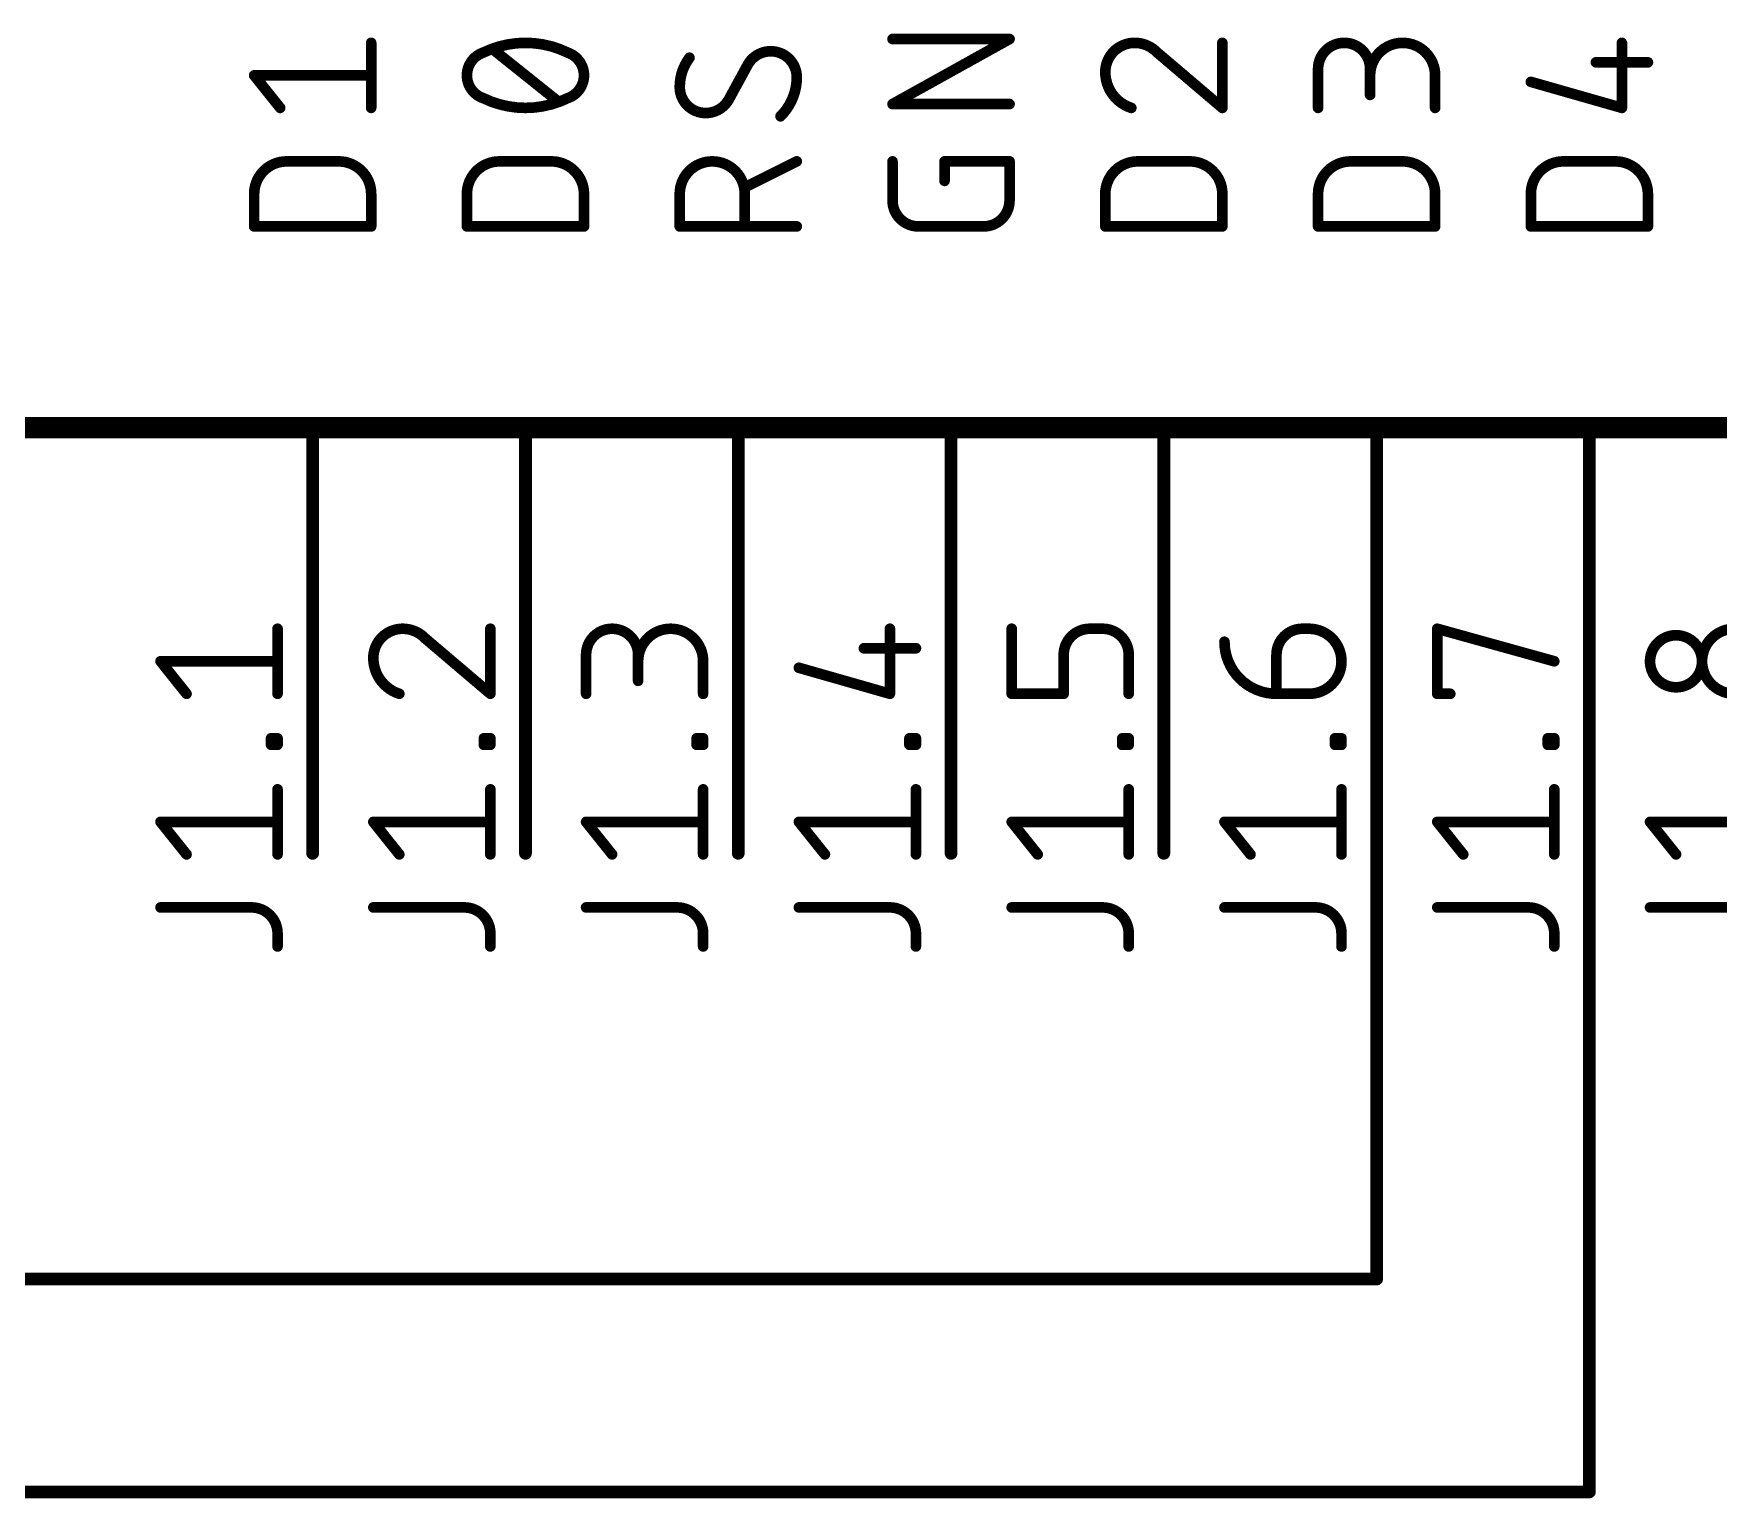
# Model space of a CAD drawing. Extents: x -165 to 95, y -26 to 154.
# Drawn here: x -137.95 to -117.84, y 35.48 to 52.96 of the extents above; entities that cross this region are included whole.
import ezdxf

# ---------------------------------------------------------------- set-up
doc = ezdxf.new("R2010")
doc.units = 0
for name, color, linetype in [('91', 94, 'CONTINUOUS'), ('94', 14, 'CONTINUOUS'), ('95', 250, 'CONTINUOUS')]:
    doc.layers.add(name, color=color, linetype=linetype)

msp = doc.modelspace()

# ---------------------------------------------------------------- linework, layer by layer
at = {"layer": '91', "const_width": 0.1524}
for points in [[(-121.92, 43.18), (-121.92, 38.1)], [(-119.38, 35.56), (-119.38, 43.18)], [(-121.92, 38.1), (-148.59, 38.1)], [(-157.48, 35.56), (-119.38, 35.56)]]:
    msp.add_lwpolyline(points, dxfattribs=at)
at = {"layer": '91', "const_width": 0.0762}
for points in [[(-121.8819, 43.18, 1), (-121.9581, 43.18)], [(-119.3419, 43.18, 1), (-119.4181, 43.18)], [(-121.9581, 38.1, 1), (-121.8819, 38.1)], [(-121.92, 38.0619, 1), (-121.92, 38.1381)], [(-119.4181, 35.56, 1), (-119.3419, 35.56)], [(-119.38, 35.5219, 1), (-119.38, 35.5981)]]:
    msp.add_lwpolyline(points, format="xyb", dxfattribs=at)
at = {"layer": '94'}
for points, const_width in [([(-86.36, 48.26), (-144.78, 48.26)], 0.254), ([(-134.62, 43.18), (-134.62, 48.26)], 0.1524), ([(-132.08, 43.18), (-132.08, 48.26)], 0.1524), ([(-129.54, 43.18), (-129.54, 48.26)], 0.1524), ([(-127, 43.18), (-127, 48.26)], 0.1524), ([(-124.46, 43.18), (-124.46, 48.26)], 0.1524), ([(-121.92, 43.18), (-121.92, 48.26)], 0.1524), ([(-119.38, 43.18), (-119.38, 48.26)], 0.1524)]:
    msp.add_lwpolyline(points, dxfattribs=dict(at, const_width=const_width))
at = {"layer": '94', "const_width": 0.0762}
for points in [[(-134.5819, 48.26, 1), (-134.6581, 48.26)], [(-132.0419, 48.26, 1), (-132.1181, 48.26)], [(-129.5019, 48.26, 1), (-129.5781, 48.26)], [(-126.9619, 48.26, 1), (-127.0381, 48.26)], [(-124.4219, 48.26, 1), (-124.4981, 48.26)], [(-121.8819, 48.26, 1), (-121.9581, 48.26)], [(-119.3419, 48.26, 1), (-119.4181, 48.26)], [(-134.6581, 43.18, 1), (-134.5819, 43.18)], [(-132.1181, 43.18, 1), (-132.0419, 43.18)], [(-129.5781, 43.18, 1), (-129.5019, 43.18)], [(-127.0381, 43.18, 1), (-126.9619, 43.18)], [(-124.4981, 43.18, 1), (-124.4219, 43.18)], [(-121.9581, 43.18, 1), (-121.8819, 43.18)], [(-119.4181, 43.18, 1), (-119.3419, 43.18)]]:
    msp.add_lwpolyline(points, format="xyb", dxfattribs=at)
at = {"layer": '95', "const_width": 0.127}
for points in [[(-133.9215, 52.0748), (-133.9215, 52.8509)], [(-127.6985, 52.1204), (-126.3015, 52.8965)], [(-126.3015, 52.8965), (-127.6985, 52.8965)], [(-123.7615, 52.0748), (-123.7615, 52.8509)], [(-118.9919, 52.0748), (-118.9919, 52.8509)], [(-131.6919, 52.1524), (-132.4681, 52.7733)], [(-124.5376, 52.7345), (-123.7615, 52.0748)], [(-135.0081, 52.0748), (-135.3185, 52.4628)], [(-135.3185, 52.4628), (-133.9215, 52.4628)], [(-129.4236, 52.5955), (-129.6564, 52.1686)], [(-122.6185, 52.0748), (-122.6185, 52.5404)], [(-121.9976, 52.5404), (-121.9976, 52.23)], [(-121.2215, 52.0748), (-121.2215, 52.4628)], [(-119.3024, 52.6181), (-118.6815, 52.6181)], [(-120.0785, 52.3852), (-118.9919, 52.0748)], [(-126.3015, 52.1204), (-127.6985, 52.1204)], [(-134.9304, 51.4364), (-134.3096, 51.4364)], [(-132.3904, 51.4364), (-131.7696, 51.4364)], [(-128.8415, 51.4364), (-129.4624, 51.126)], [(-127.6985, 50.9707), (-127.6985, 51.4364)], [(-127.0776, 51.2036), (-127.0776, 51.4364)], [(-127.0776, 51.4364), (-126.3015, 51.4364)], [(-126.3015, 51.4364), (-126.3015, 50.9707)], [(-124.7704, 51.4364), (-124.1496, 51.4364)], [(-122.2304, 51.4364), (-121.6096, 51.4364)], [(-119.6904, 51.4364), (-119.0696, 51.4364)], [(-135.3185, 50.6603), (-135.3185, 51.0484)], [(-133.9215, 51.0484), (-133.9215, 50.6603)], [(-132.7785, 50.6603), (-132.7785, 51.0484)], [(-131.3815, 51.0484), (-131.3815, 50.6603)], [(-130.2385, 50.6603), (-130.2385, 51.0484)], [(-129.4624, 51.0484), (-129.4624, 50.6603)], [(-125.1585, 50.6603), (-125.1585, 51.0484)], [(-123.7615, 51.0484), (-123.7615, 50.6603)], [(-122.6185, 50.6603), (-122.6185, 51.0484)], [(-121.2215, 51.0484), (-121.2215, 50.6603)], [(-120.0785, 50.6603), (-120.0785, 51.0484)], [(-118.6815, 51.0484), (-118.6815, 50.6603)], [(-133.9215, 50.6603), (-135.3185, 50.6603)], [(-131.3815, 50.6603), (-132.7785, 50.6603)], [(-128.8415, 50.6603), (-130.2385, 50.6603)], [(-126.6119, 50.6603), (-127.3881, 50.6603)], [(-123.7615, 50.6603), (-125.1585, 50.6603)], [(-121.2215, 50.6603), (-122.6185, 50.6603)], [(-118.6815, 50.6603), (-120.0785, 50.6603)], [(-135.0391, 45.0836), (-135.0391, 45.8597)], [(-132.4991, 45.0836), (-132.4991, 45.8597)], [(-127.7295, 45.0836), (-127.7295, 45.8597)], [(-126.2761, 45.0836), (-126.2761, 45.8597)], [(-125.1895, 45.8597), (-125.3448, 45.8597)], [(-122.8048, 45.8597), (-122.7272, 45.8597)], [(-121.1961, 45.0836), (-121.1961, 45.8597)], [(-121.1961, 45.8597), (-119.7991, 45.4716)], [(-133.2752, 45.7433), (-132.4991, 45.0836)], [(-128.04, 45.6269), (-127.4191, 45.6269)], [(-136.1257, 45.0836), (-136.4361, 45.4716)], [(-136.4361, 45.4716), (-135.0391, 45.4716)], [(-131.3561, 45.0836), (-131.3561, 45.5493)], [(-130.7352, 45.5493), (-130.7352, 45.2388)], [(-129.9591, 45.0836), (-129.9591, 45.4716)], [(-128.8161, 45.394), (-127.7295, 45.0836)], [(-125.6552, 45.5493), (-125.6552, 45.0836)], [(-124.8791, 45.0836), (-124.8791, 45.5493)], [(-123.1152, 45.0836), (-123.1152, 45.5493)], [(-125.6552, 45.0836), (-126.2761, 45.0836)], [(-122.7272, 45.0836), (-123.1152, 45.0836)], [(-121.0409, 45.0836), (-121.1961, 45.0836)], [(-135.1167, 44.4746), (-135.1167, 44.5523)], [(-135.1167, 44.5523), (-135.0391, 44.5523)], [(-135.0391, 44.4746), (-135.1167, 44.4746)], [(-135.0391, 44.5523), (-135.0391, 44.4746)], [(-132.5767, 44.4746), (-132.5767, 44.5523)], [(-132.5767, 44.5523), (-132.4991, 44.5523)], [(-132.4991, 44.4746), (-132.5767, 44.4746)], [(-132.4991, 44.5523), (-132.4991, 44.4746)], [(-130.0367, 44.4746), (-130.0367, 44.5523)], [(-130.0367, 44.5523), (-129.9591, 44.5523)], [(-129.9591, 44.4746), (-130.0367, 44.4746)], [(-129.9591, 44.5523), (-129.9591, 44.4746)], [(-127.4967, 44.4746), (-127.4967, 44.5523)], [(-127.4967, 44.5523), (-127.4191, 44.5523)], [(-127.4191, 44.4746), (-127.4967, 44.4746)], [(-127.4191, 44.5523), (-127.4191, 44.4746)], [(-124.9567, 44.4746), (-124.9567, 44.5523)], [(-124.9567, 44.5523), (-124.8791, 44.5523)], [(-124.8791, 44.4746), (-124.9567, 44.4746)], [(-124.8791, 44.5523), (-124.8791, 44.4746)], [(-122.4167, 44.4746), (-122.4167, 44.5523)], [(-122.4167, 44.5523), (-122.3391, 44.5523)], [(-122.3391, 44.4746), (-122.4167, 44.4746)], [(-122.3391, 44.5523), (-122.3391, 44.4746)], [(-119.8767, 44.4746), (-119.8767, 44.5523)], [(-119.8767, 44.5523), (-119.7991, 44.5523)], [(-119.7991, 44.4746), (-119.8767, 44.4746)], [(-119.7991, 44.5523), (-119.7991, 44.4746)], [(-135.0391, 43.1672), (-135.0391, 43.9433)], [(-132.4991, 43.1672), (-132.4991, 43.9433)], [(-129.9591, 43.1672), (-129.9591, 43.9433)], [(-127.4191, 43.1672), (-127.4191, 43.9433)], [(-124.8791, 43.1672), (-124.8791, 43.9433)], [(-122.3391, 43.1672), (-122.3391, 43.9433)], [(-119.7991, 43.1672), (-119.7991, 43.9433)], [(-136.1257, 43.1672), (-136.4361, 43.5553)], [(-136.4361, 43.5553), (-135.0391, 43.5553)], [(-133.5857, 43.1672), (-133.8961, 43.5553)], [(-133.8961, 43.5553), (-132.4991, 43.5553)], [(-131.0457, 43.1672), (-131.3561, 43.5553)], [(-131.3561, 43.5553), (-129.9591, 43.5553)], [(-128.5057, 43.1672), (-128.8161, 43.5553)], [(-128.8161, 43.5553), (-127.4191, 43.5553)], [(-125.9657, 43.1672), (-126.2761, 43.5553)], [(-126.2761, 43.5553), (-124.8791, 43.5553)], [(-123.4257, 43.1672), (-123.7361, 43.5553)], [(-123.7361, 43.5553), (-122.3391, 43.5553)], [(-120.8857, 43.1672), (-121.1961, 43.5553)], [(-121.1961, 43.5553), (-119.7991, 43.5553)], [(-118.3457, 43.1672), (-118.6561, 43.5553)], [(-118.6561, 43.5553), (-117.2591, 43.5553)], [(-136.4361, 42.5344), (-135.3495, 42.5344)], [(-133.8961, 42.5344), (-132.8095, 42.5344)], [(-131.3561, 42.5344), (-130.2695, 42.5344)], [(-128.8161, 42.5344), (-127.7295, 42.5344)], [(-126.2761, 42.5344), (-125.1895, 42.5344)], [(-123.7361, 42.5344), (-122.6495, 42.5344)], [(-121.1961, 42.5344), (-120.1095, 42.5344)], [(-118.6561, 42.5344), (-117.5695, 42.5344)], [(-135.0391, 42.224), (-135.0391, 42.0688)], [(-132.4991, 42.224), (-132.4991, 42.0688)], [(-129.9591, 42.224), (-129.9591, 42.0688)], [(-127.4191, 42.224), (-127.4191, 42.0688)], [(-124.8791, 42.224), (-124.8791, 42.0688)], [(-122.3391, 42.224), (-122.3391, 42.0688)], [(-119.7991, 42.224), (-119.7991, 42.0688)]]:
    msp.add_lwpolyline(points, dxfattribs=at)
at = {"layer": '95'}
for points, const_width in [([(-133.8898, 52.8509, 1), (-133.9532, 52.8509)], 0.0635), ([(-132.08, 52.8509, 0.1139), (-132.5845, 52.7345)], 0.127), ([(-131.5755, 52.7345, 0.1139), (-132.08, 52.8509)], 0.127), ([(-132.08, 52.8826, 1), (-132.08, 52.8191)], 0.0635), ([(-132.08, 52.8191, 1), (-132.08, 52.8826)], 0.0635), ([(-127.6985, 52.9283, 1), (-127.6985, 52.8648)], 0.0635), ([(-126.2861, 52.8688, 1), (-126.3169, 52.9243)], 0.0635), ([(-126.3015, 52.8648, 1), (-126.3015, 52.9283)], 0.0635), ([(-124.8093, 52.8509, 0.4142), (-125.1585, 52.5016)], 0.127), ([(-124.5376, 52.7345, 0.2053), (-124.8093, 52.8509)], 0.127), ([(-124.8092, 52.8826, 1), (-124.8093, 52.8191)], 0.0635), ([(-124.8093, 52.8191, 1), (-124.8093, 52.8826)], 0.0635), ([(-123.7298, 52.8509, 1), (-123.7933, 52.8509)], 0.0635), ([(-121.9976, 52.5404, 1), (-122.6185, 52.5404)], 0.127), ([(-121.2215, 52.4628, 1), (-121.9976, 52.4628)], 0.127), ([(-118.9602, 52.8509, 1), (-119.0237, 52.8509)], 0.0635), ([(-132.5845, 52.7345, 0.3205), (-132.7785, 52.4628)], 0.127), ([(-132.5984, 52.763, 1), (-132.5706, 52.7059)], 0.0635), ([(-132.5742, 52.7044, 1), (-132.5948, 52.7645)], 0.0635), ([(-132.4482, 52.7981, 1), (-132.4879, 52.7485)], 0.0635), ([(-131.3815, 52.4628, 0.3205), (-131.5755, 52.7345)], 0.127), ([(-131.5652, 52.7645, 1), (-131.5858, 52.7044)], 0.0635), ([(-131.5894, 52.7059, 1), (-131.5616, 52.763)], 0.0635), ([(-130.1221, 52.6731, 0.1623), (-130.2385, 52.3239)], 0.127), ([(-130.0967, 52.6541, 1), (-130.1475, 52.6922)], 0.0635), ([(-129.1519, 52.7507, 0.2656), (-129.4236, 52.5955)], 0.127), ([(-129.1519, 52.7825, 1), (-129.1519, 52.719)], 0.0635), ([(-128.8415, 52.4403, 0.4142), (-129.1519, 52.7507)], 0.127), ([(-129.1519, 52.719, 1), (-129.1519, 52.7825)], 0.0635), ([(-124.517, 52.7587, 1), (-124.5582, 52.7103)], 0.0635), ([(-124.5606, 52.7126, 1), (-124.5146, 52.7564)], 0.0635), ([(-135.2937, 52.4827, 1), (-135.3433, 52.443)], 0.0635), ([(-135.3185, 52.4946, 1), (-135.3185, 52.4311)], 0.0635), ([(-133.9215, 52.4311, 1), (-133.9215, 52.4946)], 0.0635), ([(-132.7785, 52.4628, 0.3205), (-132.5845, 52.1912)], 0.127), ([(-132.7468, 52.4628, 1), (-132.8102, 52.4628)], 0.0635), ([(-132.8102, 52.4628, 1), (-132.7468, 52.4628)], 0.0635), ([(-131.5755, 52.1912, 0.3205), (-131.3815, 52.4628)], 0.127), ([(-131.3498, 52.4628, 1), (-131.4132, 52.4628)], 0.0635), ([(-131.4132, 52.4628, 1), (-131.3498, 52.4628)], 0.0635), ([(-129.4509, 52.6116, 1), (-129.3962, 52.5794)], 0.0635), ([(-129.3957, 52.5803, 1), (-129.4515, 52.6107)], 0.0635), ([(-129.0355, 51.9746, 0.2), (-128.8415, 52.4403)], 0.127), ([(-128.8098, 52.4403, 1), (-128.8732, 52.4403)], 0.0635), ([(-125.1585, 52.5016, 0.3252), (-124.8481, 52.0748)], 0.127), ([(-125.1268, 52.5016, 1), (-125.1902, 52.5016)], 0.0635), ([(-125.1903, 52.5016, 1), (-125.1268, 52.5016)], 0.0635), ([(-122.5868, 52.5404, 1), (-122.6503, 52.5404)], 0.0635), ([(-122.6503, 52.5404, 1), (-122.5868, 52.5404)], 0.0635), ([(-121.9659, 52.5404, 1), (-122.0294, 52.5404)], 0.0635), ([(-122.0294, 52.5404, 1), (-121.9659, 52.5404)], 0.0635), ([(-122.0294, 52.4628, 1), (-121.9659, 52.4628)], 0.0635), ([(-121.1898, 52.4628, 1), (-121.2533, 52.4628)], 0.0635), ([(-121.2533, 52.4628, 1), (-121.1898, 52.4628)], 0.0635), ([(-119.3024, 52.6498, 1), (-119.3024, 52.5863)], 0.0635), ([(-118.6815, 52.5863, 1), (-118.6815, 52.6498)], 0.0635), ([(-130.2385, 52.3239, 0.4142), (-129.9281, 52.0134)], 0.127), ([(-130.2067, 52.3239, 1), (-130.2702, 52.3239)], 0.0635), ([(-130.2702, 52.3239, 1), (-130.2068, 52.3239)], 0.0635), ([(-128.8732, 52.4403, 1), (-128.8098, 52.4403)], 0.0635), ([(-120.0698, 52.4158, 1), (-120.0872, 52.3547)], 0.0635), ([(-135.0328, 52.0549, 1), (-134.9833, 52.0946)], 0.0635), ([(-133.9532, 52.0748, 1), (-133.8898, 52.0748)], 0.0635), ([(-132.5845, 52.1912, 0.1139), (-132.08, 52.0748)], 0.127), ([(-132.5706, 52.2197, 1), (-132.5984, 52.1627)], 0.0635), ([(-132.5948, 52.1612, 1), (-132.5742, 52.2212)], 0.0635), ([(-132.08, 52.0748, 0.1139), (-131.5755, 52.1912)], 0.127), ([(-132.08, 52.1065, 1), (-132.08, 52.043)], 0.0635), ([(-132.08, 52.043, 1), (-132.08, 52.1065)], 0.0635), ([(-131.7118, 52.1276, 1), (-131.6721, 52.1772)], 0.0635), ([(-131.5858, 52.2212, 1), (-131.5652, 52.1612)], 0.0635), ([(-131.5616, 52.1627, 1), (-131.5894, 52.2197)], 0.0635), ([(-129.9281, 52.0134, 0.2656), (-129.6564, 52.1686)], 0.127), ([(-129.6843, 52.1838, 1), (-129.6285, 52.1534)], 0.0635), ([(-129.6291, 52.1525, 1), (-129.6838, 52.1848)], 0.0635), ([(-127.6985, 52.1522, 1), (-127.6985, 52.0887)], 0.0635), ([(-127.7139, 52.1482, 1), (-127.6831, 52.0927)], 0.0635), ([(-126.3015, 52.0887, 1), (-126.3015, 52.1522)], 0.0635), ([(-124.8578, 52.0446, 1), (-124.8383, 52.105)], 0.0635), ([(-123.7933, 52.0748, 1), (-123.7298, 52.0748)], 0.0635), ([(-123.7821, 52.0506, 1), (-123.7409, 52.099)], 0.0635), ([(-122.6503, 52.0748, 1), (-122.5868, 52.0748)], 0.0635), ([(-122.0294, 52.23, 1), (-121.9659, 52.23)], 0.0635), ([(-121.2533, 52.0748, 1), (-121.1898, 52.0748)], 0.0635), ([(-119.0237, 52.0748, 1), (-118.9602, 52.0748)], 0.0635), ([(-119.0007, 52.0443, 1), (-118.9832, 52.1053)], 0.0635), ([(-129.9281, 52.0452, 1), (-129.9281, 51.9817)], 0.0635), ([(-129.9281, 51.9817, 1), (-129.9281, 52.0452)], 0.0635), ([(-129.0579, 51.9972, 1), (-129.0132, 51.9521)], 0.0635), ([(-134.9304, 51.4364, 0.4142), (-135.3185, 51.0484)], 0.127), ([(-134.9304, 51.4682, 1), (-134.9304, 51.4047)], 0.0635), ([(-134.9304, 51.4047, 1), (-134.9304, 51.4682)], 0.0635), ([(-134.3096, 51.4682, 1), (-134.3096, 51.4047)], 0.0635), ([(-133.9215, 51.0484, 0.4142), (-134.3096, 51.4364)], 0.127), ([(-134.3096, 51.4047, 1), (-134.3096, 51.4682)], 0.0635), ([(-132.3904, 51.4364, 0.4142), (-132.7785, 51.0484)], 0.127), ([(-132.3904, 51.4682, 1), (-132.3904, 51.4047)], 0.0635), ([(-132.3904, 51.4047, 1), (-132.3904, 51.4682)], 0.0635), ([(-131.7696, 51.4682, 1), (-131.7696, 51.4047)], 0.0635), ([(-131.3815, 51.0484, 0.4142), (-131.7696, 51.4364)], 0.127), ([(-131.7696, 51.4047, 1), (-131.7696, 51.4682)], 0.0635), ([(-129.4624, 51.0484, 1), (-130.2385, 51.0484)], 0.127), ([(-128.8273, 51.408, 1), (-128.8557, 51.4648)], 0.0635), ([(-127.6668, 51.4364, 1), (-127.7303, 51.4364)], 0.0635), ([(-127.0776, 51.4682, 1), (-127.0776, 51.4047)], 0.0635), ([(-127.0459, 51.4364, 1), (-127.1094, 51.4364)], 0.0635), ([(-126.2698, 51.4364, 1), (-126.3333, 51.4364)], 0.0635), ([(-126.3015, 51.4047, 1), (-126.3015, 51.4682)], 0.0635), ([(-124.7704, 51.4364, 0.4142), (-125.1585, 51.0484)], 0.127), ([(-124.7704, 51.4682, 1), (-124.7704, 51.4047)], 0.0635), ([(-124.7704, 51.4047, 1), (-124.7704, 51.4682)], 0.0635), ([(-124.1496, 51.4682, 1), (-124.1496, 51.4047)], 0.0635), ([(-123.7615, 51.0484, 0.4142), (-124.1496, 51.4364)], 0.127), ([(-124.1496, 51.4047, 1), (-124.1496, 51.4682)], 0.0635), ([(-122.2304, 51.4364, 0.4142), (-122.6185, 51.0484)], 0.127), ([(-122.2304, 51.4682, 1), (-122.2304, 51.4047)], 0.0635), ([(-122.2304, 51.4047, 1), (-122.2304, 51.4682)], 0.0635), ([(-121.6096, 51.4682, 1), (-121.6096, 51.4047)], 0.0635), ([(-121.2215, 51.0484, 0.4142), (-121.6096, 51.4364)], 0.127), ([(-121.6096, 51.4047, 1), (-121.6096, 51.4682)], 0.0635), ([(-119.6904, 51.4364, 0.4142), (-120.0785, 51.0484)], 0.127), ([(-119.6904, 51.4682, 1), (-119.6904, 51.4047)], 0.0635), ([(-119.6904, 51.4047, 1), (-119.6904, 51.4682)], 0.0635), ([(-119.0696, 51.4682, 1), (-119.0696, 51.4047)], 0.0635), ([(-118.6815, 51.0484, 0.4142), (-119.0696, 51.4364)], 0.127), ([(-119.0696, 51.4047, 1), (-119.0696, 51.4682)], 0.0635), ([(-135.2868, 51.0484, 1), (-135.3502, 51.0484)], 0.0635), ([(-135.3502, 51.0484, 1), (-135.2868, 51.0484)], 0.0635), ([(-133.8898, 51.0484, 1), (-133.9532, 51.0484)], 0.0635), ([(-133.9532, 51.0484, 1), (-133.8897, 51.0484)], 0.0635), ([(-132.7468, 51.0484, 1), (-132.8102, 51.0484)], 0.0635), ([(-132.8102, 51.0484, 1), (-132.7468, 51.0484)], 0.0635), ([(-131.3498, 51.0484, 1), (-131.4133, 51.0484)], 0.0635), ([(-131.4132, 51.0484, 1), (-131.3497, 51.0484)], 0.0635), ([(-130.2068, 51.0484, 1), (-130.2703, 51.0484)], 0.0635), ([(-130.2703, 51.0484, 1), (-130.2068, 51.0484)], 0.0635), ([(-129.4766, 51.1544, 1), (-129.4482, 51.0976)], 0.0635), ([(-129.4306, 51.0484, 1), (-129.4941, 51.0484)], 0.0635), ([(-129.4941, 51.0484, 1), (-129.4306, 51.0484)], 0.0635), ([(-127.1094, 51.2036, 1), (-127.0459, 51.2036)], 0.0635), ([(-125.1268, 51.0484, 1), (-125.1903, 51.0484)], 0.0635), ([(-125.1903, 51.0484, 1), (-125.1268, 51.0484)], 0.0635), ([(-123.7298, 51.0484, 1), (-123.7933, 51.0484)], 0.0635), ([(-123.7932, 51.0484, 1), (-123.7297, 51.0484)], 0.0635), ([(-122.5868, 51.0484, 1), (-122.6503, 51.0484)], 0.0635), ([(-122.6503, 51.0484, 1), (-122.5868, 51.0484)], 0.0635), ([(-121.1898, 51.0484, 1), (-121.2533, 51.0484)], 0.0635), ([(-121.2532, 51.0484, 1), (-121.1897, 51.0484)], 0.0635), ([(-120.0468, 51.0484, 1), (-120.1103, 51.0484)], 0.0635), ([(-120.1103, 51.0484, 1), (-120.0468, 51.0484)], 0.0635), ([(-118.6497, 51.0484, 1), (-118.7133, 51.0484)], 0.0635), ([(-118.7132, 51.0484, 1), (-118.6497, 51.0484)], 0.0635), ([(-127.7303, 50.9707, 1), (-127.6668, 50.9707)], 0.0635), ([(-127.6985, 50.9707, 0.4142), (-127.3881, 50.6603)], 0.127), ([(-127.6668, 50.9707, 1), (-127.7302, 50.9707)], 0.0635), ([(-126.6119, 50.6603, 0.4142), (-126.3015, 50.9707)], 0.127), ([(-126.2698, 50.9707, 1), (-126.3333, 50.9707)], 0.0635), ([(-126.3333, 50.9707, 1), (-126.2698, 50.9707)], 0.0635), ([(-135.3185, 50.6921, 1), (-135.3185, 50.6285)], 0.0635), ([(-135.3502, 50.6603, 1), (-135.2868, 50.6603)], 0.0635), ([(-133.9532, 50.6603, 1), (-133.8898, 50.6603)], 0.0635), ([(-133.9215, 50.6285, 1), (-133.9215, 50.6921)], 0.0635), ([(-132.7785, 50.6921, 1), (-132.7785, 50.6285)], 0.0635), ([(-132.8102, 50.6603, 1), (-132.7468, 50.6603)], 0.0635), ([(-131.4133, 50.6603, 1), (-131.3498, 50.6603)], 0.0635), ([(-131.3815, 50.6285, 1), (-131.3815, 50.6921)], 0.0635), ([(-130.2385, 50.6921, 1), (-130.2385, 50.6285)], 0.0635), ([(-130.2703, 50.6603, 1), (-130.2068, 50.6603)], 0.0635), ([(-129.4941, 50.6603, 1), (-129.4306, 50.6603)], 0.0635), ([(-128.8415, 50.6285, 1), (-128.8415, 50.6921)], 0.0635), ([(-127.3881, 50.6921, 1), (-127.3881, 50.6285)], 0.0635), ([(-127.3881, 50.6285, 1), (-127.3881, 50.6921)], 0.0635), ([(-126.6119, 50.6921, 1), (-126.6119, 50.6285)], 0.0635), ([(-126.6119, 50.6285, 1), (-126.6119, 50.6921)], 0.0635), ([(-125.1585, 50.6921, 1), (-125.1585, 50.6285)], 0.0635), ([(-125.1903, 50.6603, 1), (-125.1268, 50.6603)], 0.0635), ([(-123.7933, 50.6603, 1), (-123.7298, 50.6603)], 0.0635), ([(-123.7615, 50.6285, 1), (-123.7615, 50.6921)], 0.0635), ([(-122.6185, 50.6921, 1), (-122.6185, 50.6285)], 0.0635), ([(-122.6503, 50.6603, 1), (-122.5868, 50.6603)], 0.0635), ([(-121.2533, 50.6603, 1), (-121.1898, 50.6603)], 0.0635), ([(-121.2215, 50.6285, 1), (-121.2215, 50.6921)], 0.0635), ([(-120.0785, 50.6921, 1), (-120.0785, 50.6285)], 0.0635), ([(-120.1103, 50.6603, 1), (-120.0468, 50.6603)], 0.0635), ([(-118.7133, 50.6603, 1), (-118.6497, 50.6603)], 0.0635), ([(-118.6815, 50.6285, 1), (-118.6815, 50.6921)], 0.0635), ([(-135.0074, 45.8597, 1), (-135.0709, 45.8597)], 0.0635), ([(-133.5469, 45.8597, 0.4142), (-133.8961, 45.5104)], 0.127), ([(-133.2752, 45.7433, 0.2053), (-133.5469, 45.8597)], 0.127), ([(-133.5468, 45.8914, 1), (-133.5469, 45.828)], 0.0635), ([(-133.5469, 45.828, 1), (-133.5469, 45.8915)], 0.0635), ([(-132.4674, 45.8597, 1), (-132.5308, 45.8597)], 0.0635), ([(-130.7352, 45.5493, 1), (-131.3561, 45.5493)], 0.127), ([(-129.9591, 45.4716, 1), (-130.7352, 45.4716)], 0.127), ([(-127.6978, 45.8597, 1), (-127.7613, 45.8597)], 0.0635), ([(-126.2443, 45.8597, 1), (-126.3079, 45.8597)], 0.0635), ([(-125.3448, 45.8597, 0.4142), (-125.6552, 45.5493)], 0.127), ([(-125.3448, 45.8915, 1), (-125.3448, 45.828)], 0.0635), ([(-125.3448, 45.828, 1), (-125.3448, 45.8915)], 0.0635), ([(-125.1895, 45.8915, 1), (-125.1895, 45.828)], 0.0635), ([(-124.8791, 45.5493, 0.4142), (-125.1895, 45.8597)], 0.127), ([(-125.1895, 45.828, 1), (-125.1895, 45.8915)], 0.0635), ([(-122.8048, 45.8597, 0.4142), (-123.1152, 45.5493)], 0.127), ([(-122.8048, 45.8915, 1), (-122.8048, 45.828)], 0.0635), ([(-122.8048, 45.828, 1), (-122.8048, 45.8915)], 0.0635), ([(-122.7272, 45.8915, 1), (-122.7272, 45.828)], 0.0635), ([(-122.7272, 45.0836, 1), (-122.7272, 45.8597)], 0.127), ([(-122.7272, 45.828, 1), (-122.7272, 45.8915)], 0.0635), ([(-121.1643, 45.8597, 1), (-121.2279, 45.8597)], 0.0635), ([(-121.1876, 45.8903, 1), (-121.2046, 45.8291)], 0.0635), ([(-117.6472, 45.8597, 1), (-117.6472, 45.0836)], 0.127), ([(-133.2546, 45.7675, 1), (-133.2958, 45.7191)], 0.0635), ([(-133.2982, 45.7214, 1), (-133.2522, 45.7652)], 0.0635), ([(-128.04, 45.6586, 1), (-128.04, 45.5951)], 0.0635), ([(-127.4191, 45.5951, 1), (-127.4191, 45.6586)], 0.0635), ([(-123.7361, 45.7045, 0.4142), (-123.1152, 45.0836)], 0.127), ([(-123.7043, 45.7045, 1), (-123.7678, 45.7045)], 0.0635), ([(-118.3457, 45.7821, 1), (-118.3457, 45.1612)], 0.127), ([(-118.3457, 45.1612, 1), (-118.3457, 45.7821)], 0.127), ([(-118.3457, 45.8138, 1), (-118.3457, 45.7503)], 0.0635), ([(-118.3457, 45.7503, 1), (-118.3457, 45.8138)], 0.0635), ([(-136.4113, 45.4915, 1), (-136.4609, 45.4518)], 0.0635), ([(-136.4361, 45.5034, 1), (-136.4361, 45.4399)], 0.0635), ([(-135.0391, 45.4399, 1), (-135.0391, 45.5034)], 0.0635), ([(-133.8961, 45.5104, 0.3252), (-133.5857, 45.0836)], 0.127), ([(-133.8644, 45.5105, 1), (-133.9278, 45.5104)], 0.0635), ([(-133.9279, 45.5104, 1), (-133.8644, 45.5104)], 0.0635), ([(-131.3244, 45.5493, 1), (-131.3878, 45.5493)], 0.0635), ([(-131.3878, 45.5493, 1), (-131.3244, 45.5493)], 0.0635), ([(-130.7035, 45.5493, 1), (-130.767, 45.5493)], 0.0635), ([(-130.767, 45.5493, 1), (-130.7035, 45.5493)], 0.0635), ([(-130.767, 45.4716, 1), (-130.7035, 45.4716)], 0.0635), ([(-129.9274, 45.4716, 1), (-129.9908, 45.4716)], 0.0635), ([(-129.9908, 45.4716, 1), (-129.9274, 45.4716)], 0.0635), ([(-128.8074, 45.4246, 1), (-128.8248, 45.3635)], 0.0635), ([(-125.6235, 45.5493, 1), (-125.687, 45.5493)], 0.0635), ([(-125.687, 45.5493, 1), (-125.6235, 45.5493)], 0.0635), ([(-124.8474, 45.5493, 1), (-124.9109, 45.5493)], 0.0635), ([(-124.9109, 45.5493, 1), (-124.8474, 45.5493)], 0.0635), ([(-123.0835, 45.5493, 1), (-123.147, 45.5493)], 0.0635), ([(-123.147, 45.5493, 1), (-123.0835, 45.5493)], 0.0635), ([(-119.8076, 45.4411, 1), (-119.7906, 45.5022)], 0.0635), ([(-130.767, 45.2388, 1), (-130.7035, 45.2388)], 0.0635), ([(-136.1504, 45.0638, 1), (-136.1009, 45.1034)], 0.0635), ([(-135.0709, 45.0836, 1), (-135.0074, 45.0836)], 0.0635), ([(-133.5954, 45.0534, 1), (-133.5759, 45.1138)], 0.0635), ([(-132.5308, 45.0836, 1), (-132.4674, 45.0836)], 0.0635), ([(-132.5197, 45.0594, 1), (-132.4785, 45.1078)], 0.0635), ([(-131.3878, 45.0836, 1), (-131.3244, 45.0836)], 0.0635), ([(-129.9908, 45.0836, 1), (-129.9274, 45.0836)], 0.0635), ([(-127.7613, 45.0836, 1), (-127.6978, 45.0836)], 0.0635), ([(-127.7383, 45.0531, 1), (-127.7208, 45.1141)], 0.0635), ([(-126.3079, 45.0836, 1), (-126.2443, 45.0836)], 0.0635), ([(-126.2761, 45.1153, 1), (-126.2761, 45.0518)], 0.0635), ([(-125.687, 45.0836, 1), (-125.6235, 45.0836)], 0.0635), ([(-125.6552, 45.0518, 1), (-125.6552, 45.1153)], 0.0635), ([(-124.9109, 45.0836, 1), (-124.8474, 45.0836)], 0.0635), ([(-123.147, 45.0836, 1), (-123.0835, 45.0836)], 0.0635), ([(-123.1152, 45.1153, 1), (-123.1152, 45.0518)], 0.0635), ([(-123.1152, 45.0518, 1), (-123.1152, 45.1153)], 0.0635), ([(-122.7272, 45.1153, 1), (-122.7272, 45.0518)], 0.0635), ([(-122.7272, 45.0518, 1), (-122.7272, 45.1153)], 0.0635), ([(-121.2279, 45.0836, 1), (-121.1643, 45.0836)], 0.0635), ([(-121.1961, 45.1153, 1), (-121.1961, 45.0518)], 0.0635), ([(-121.0409, 45.0518, 1), (-121.0409, 45.1153)], 0.0635), ([(-118.3457, 45.1929, 1), (-118.3457, 45.1294)], 0.0635), ([(-118.3457, 45.1294, 1), (-118.3457, 45.193)], 0.0635), ([(-135.085, 44.5523, 1), (-135.1485, 44.5523)], 0.0635), ([(-135.1485, 44.4746, 1), (-135.085, 44.4746)], 0.0635), ([(-135.1167, 44.584, 1), (-135.1167, 44.5205)], 0.0635), ([(-135.1167, 44.5064, 1), (-135.1167, 44.4429)], 0.0635), ([(-135.0074, 44.5523, 1), (-135.0709, 44.5523)], 0.0635), ([(-135.0709, 44.4746, 1), (-135.0074, 44.4746)], 0.0635), ([(-135.0391, 44.5205, 1), (-135.0391, 44.584)], 0.0635), ([(-135.0391, 44.4429, 1), (-135.0391, 44.5064)], 0.0635), ([(-132.545, 44.5523, 1), (-132.6085, 44.5523)], 0.0635), ([(-132.5767, 44.584, 1), (-132.5767, 44.5205)], 0.0635), ([(-132.5767, 44.5064, 1), (-132.5767, 44.4429)], 0.0635), ([(-132.6085, 44.4746, 1), (-132.545, 44.4746)], 0.0635), ([(-132.4674, 44.5523, 1), (-132.5308, 44.5523)], 0.0635), ([(-132.5308, 44.4746, 1), (-132.4674, 44.4746)], 0.0635), ([(-132.4991, 44.5205, 1), (-132.4991, 44.584)], 0.0635), ([(-132.4991, 44.4429, 1), (-132.4991, 44.5064)], 0.0635), ([(-130.005, 44.5523, 1), (-130.0685, 44.5523)], 0.0635), ([(-130.0367, 44.584, 1), (-130.0367, 44.5205)], 0.0635), ([(-130.0367, 44.5064, 1), (-130.0367, 44.4429)], 0.0635), ([(-130.0685, 44.4746, 1), (-130.005, 44.4746)], 0.0635), ([(-129.9274, 44.5523, 1), (-129.9908, 44.5523)], 0.0635), ([(-129.9908, 44.4746, 1), (-129.9274, 44.4746)], 0.0635), ([(-129.9591, 44.5205, 1), (-129.9591, 44.584)], 0.0635), ([(-129.9591, 44.4429, 1), (-129.9591, 44.5064)], 0.0635), ([(-127.465, 44.5523, 1), (-127.5285, 44.5523)], 0.0635), ([(-127.4967, 44.584, 1), (-127.4967, 44.5205)], 0.0635), ([(-127.4967, 44.5064, 1), (-127.4967, 44.4429)], 0.0635), ([(-127.5285, 44.4746, 1), (-127.465, 44.4746)], 0.0635), ([(-127.3873, 44.5523, 1), (-127.4509, 44.5523)], 0.0635), ([(-127.4509, 44.4746, 1), (-127.3873, 44.4746)], 0.0635), ([(-127.4191, 44.5205, 1), (-127.4191, 44.584)], 0.0635), ([(-127.4191, 44.4429, 1), (-127.4191, 44.5064)], 0.0635), ([(-124.925, 44.5523, 1), (-124.9885, 44.5523)], 0.0635), ([(-124.9885, 44.4746, 1), (-124.925, 44.4746)], 0.0635), ([(-124.9567, 44.584, 1), (-124.9567, 44.5205)], 0.0635), ([(-124.9567, 44.5064, 1), (-124.9567, 44.4429)], 0.0635), ([(-124.8474, 44.5523, 1), (-124.9109, 44.5523)], 0.0635), ([(-124.9109, 44.4746, 1), (-124.8474, 44.4746)], 0.0635), ([(-124.8791, 44.5205, 1), (-124.8791, 44.584)], 0.0635), ([(-124.8791, 44.4429, 1), (-124.8791, 44.5064)], 0.0635), ([(-122.385, 44.5523, 1), (-122.4485, 44.5523)], 0.0635), ([(-122.4167, 44.584, 1), (-122.4167, 44.5205)], 0.0635), ([(-122.4167, 44.5064, 1), (-122.4167, 44.4429)], 0.0635), ([(-122.4485, 44.4746, 1), (-122.385, 44.4746)], 0.0635), ([(-122.3073, 44.5523, 1), (-122.3709, 44.5523)], 0.0635), ([(-122.3709, 44.4746, 1), (-122.3073, 44.4746)], 0.0635), ([(-122.3391, 44.5205, 1), (-122.3391, 44.584)], 0.0635), ([(-122.3391, 44.4429, 1), (-122.3391, 44.5064)], 0.0635), ([(-119.845, 44.5523, 1), (-119.9085, 44.5523)], 0.0635), ([(-119.9085, 44.4746, 1), (-119.845, 44.4746)], 0.0635), ([(-119.8767, 44.584, 1), (-119.8767, 44.5205)], 0.0635), ([(-119.8767, 44.5064, 1), (-119.8767, 44.4429)], 0.0635), ([(-119.7674, 44.5523, 1), (-119.8309, 44.5523)], 0.0635), ([(-119.8309, 44.4746, 1), (-119.7674, 44.4746)], 0.0635), ([(-119.7991, 44.5205, 1), (-119.7991, 44.584)], 0.0635), ([(-119.7991, 44.4429, 1), (-119.7991, 44.5064)], 0.0635), ([(-135.0074, 43.9433, 1), (-135.0709, 43.9433)], 0.0635), ([(-132.4674, 43.9433, 1), (-132.5308, 43.9433)], 0.0635), ([(-129.9274, 43.9433, 1), (-129.9908, 43.9433)], 0.0635), ([(-127.3873, 43.9433, 1), (-127.4509, 43.9433)], 0.0635), ([(-124.8474, 43.9433, 1), (-124.9109, 43.9433)], 0.0635), ([(-122.3073, 43.9433, 1), (-122.3709, 43.9433)], 0.0635), ([(-119.7674, 43.9433, 1), (-119.8309, 43.9433)], 0.0635), ([(-136.4113, 43.5751, 1), (-136.4609, 43.5354)], 0.0635), ([(-136.4361, 43.587, 1), (-136.4361, 43.5235)], 0.0635), ([(-135.0391, 43.5235, 1), (-135.0391, 43.587)], 0.0635), ([(-133.8713, 43.5751, 1), (-133.9209, 43.5354)], 0.0635), ([(-133.8961, 43.587, 1), (-133.8961, 43.5235)], 0.0635), ([(-132.4991, 43.5235, 1), (-132.4991, 43.587)], 0.0635), ([(-131.3313, 43.5751, 1), (-131.3809, 43.5354)], 0.0635), ([(-131.3561, 43.587, 1), (-131.3561, 43.5235)], 0.0635), ([(-129.9591, 43.5235, 1), (-129.9591, 43.587)], 0.0635), ([(-128.7913, 43.5751, 1), (-128.8409, 43.5354)], 0.0635), ([(-128.8161, 43.587, 1), (-128.8161, 43.5235)], 0.0635), ([(-127.4191, 43.5235, 1), (-127.4191, 43.587)], 0.0635), ([(-126.2513, 43.5751, 1), (-126.3009, 43.5354)], 0.0635), ([(-126.2761, 43.587, 1), (-126.2761, 43.5235)], 0.0635), ([(-124.8791, 43.5235, 1), (-124.8791, 43.587)], 0.0635), ([(-123.7113, 43.5751, 1), (-123.7609, 43.5354)], 0.0635), ([(-123.7361, 43.587, 1), (-123.7361, 43.5235)], 0.0635), ([(-122.3391, 43.5235, 1), (-122.3391, 43.587)], 0.0635), ([(-121.1713, 43.5751, 1), (-121.2209, 43.5354)], 0.0635), ([(-121.1961, 43.587, 1), (-121.1961, 43.5235)], 0.0635), ([(-119.7991, 43.5235, 1), (-119.7991, 43.587)], 0.0635), ([(-118.6313, 43.5751, 1), (-118.6809, 43.5354)], 0.0635), ([(-118.6561, 43.587, 1), (-118.6561, 43.5235)], 0.0635), ([(-136.1504, 43.1474, 1), (-136.1009, 43.187)], 0.0635), ([(-135.0709, 43.1672, 1), (-135.0074, 43.1672)], 0.0635), ([(-133.6104, 43.1474, 1), (-133.5609, 43.187)], 0.0635), ([(-132.5308, 43.1672, 1), (-132.4674, 43.1672)], 0.0635), ([(-131.0704, 43.1474, 1), (-131.0209, 43.187)], 0.0635), ([(-129.9908, 43.1672, 1), (-129.9274, 43.1672)], 0.0635), ([(-128.5304, 43.1474, 1), (-128.4809, 43.187)], 0.0635), ([(-127.4509, 43.1672, 1), (-127.3873, 43.1672)], 0.0635), ([(-125.9904, 43.1474, 1), (-125.9409, 43.187)], 0.0635), ([(-124.9109, 43.1672, 1), (-124.8474, 43.1672)], 0.0635), ([(-123.4504, 43.1474, 1), (-123.4009, 43.187)], 0.0635), ([(-122.3709, 43.1672, 1), (-122.3073, 43.1672)], 0.0635), ([(-120.9104, 43.1474, 1), (-120.8609, 43.187)], 0.0635), ([(-119.8309, 43.1672, 1), (-119.7674, 43.1672)], 0.0635), ([(-118.3704, 43.1474, 1), (-118.3209, 43.187)], 0.0635), ([(-136.4361, 42.5662, 1), (-136.4361, 42.5027)], 0.0635), ([(-135.3495, 42.5662, 1), (-135.3495, 42.5027)], 0.0635), ([(-135.0391, 42.224, 0.4142), (-135.3495, 42.5344)], 0.127), ([(-135.3495, 42.5027, 1), (-135.3495, 42.5662)], 0.0635), ([(-133.8961, 42.5662, 1), (-133.8961, 42.5027)], 0.0635), ([(-132.8095, 42.5662, 1), (-132.8095, 42.5027)], 0.0635), ([(-132.4991, 42.224, 0.4142), (-132.8095, 42.5344)], 0.127), ([(-132.8095, 42.5027, 1), (-132.8095, 42.5662)], 0.0635), ([(-131.3561, 42.5662, 1), (-131.3561, 42.5027)], 0.0635), ([(-130.2695, 42.5662, 1), (-130.2695, 42.5027)], 0.0635), ([(-129.9591, 42.224, 0.4142), (-130.2695, 42.5344)], 0.127), ([(-130.2695, 42.5027, 1), (-130.2695, 42.5662)], 0.0635), ([(-128.8161, 42.5662, 1), (-128.8161, 42.5027)], 0.0635), ([(-127.7295, 42.5662, 1), (-127.7295, 42.5027)], 0.0635), ([(-127.4191, 42.224, 0.4142), (-127.7295, 42.5344)], 0.127), ([(-127.7295, 42.5027, 1), (-127.7295, 42.5662)], 0.0635), ([(-126.2761, 42.5662, 1), (-126.2761, 42.5027)], 0.0635), ([(-125.1895, 42.5662, 1), (-125.1895, 42.5027)], 0.0635), ([(-124.8791, 42.224, 0.4142), (-125.1895, 42.5344)], 0.127), ([(-125.1895, 42.5027, 1), (-125.1895, 42.5662)], 0.0635), ([(-123.7361, 42.5662, 1), (-123.7361, 42.5027)], 0.0635), ([(-122.6495, 42.5662, 1), (-122.6495, 42.5027)], 0.0635), ([(-122.3391, 42.224, 0.4142), (-122.6495, 42.5344)], 0.127), ([(-122.6495, 42.5027, 1), (-122.6495, 42.5662)], 0.0635), ([(-121.1961, 42.5662, 1), (-121.1961, 42.5027)], 0.0635), ([(-120.1095, 42.5662, 1), (-120.1095, 42.5027)], 0.0635), ([(-119.7991, 42.224, 0.4142), (-120.1095, 42.5344)], 0.127), ([(-120.1095, 42.5027, 1), (-120.1095, 42.5662)], 0.0635), ([(-118.6561, 42.5662, 1), (-118.6561, 42.5027)], 0.0635), ([(-135.0074, 42.224, 1), (-135.0709, 42.224)], 0.0635), ([(-135.0709, 42.224, 1), (-135.0074, 42.224)], 0.0635), ([(-132.4674, 42.224, 1), (-132.5308, 42.224)], 0.0635), ([(-132.5308, 42.224, 1), (-132.4674, 42.224)], 0.0635), ([(-129.9274, 42.224, 1), (-129.9908, 42.224)], 0.0635), ([(-129.9908, 42.224, 1), (-129.9274, 42.224)], 0.0635), ([(-127.3873, 42.224, 1), (-127.4509, 42.224)], 0.0635), ([(-127.4509, 42.224, 1), (-127.3873, 42.224)], 0.0635), ([(-124.8474, 42.224, 1), (-124.9109, 42.224)], 0.0635), ([(-124.9109, 42.224, 1), (-124.8474, 42.224)], 0.0635), ([(-122.3073, 42.224, 1), (-122.3709, 42.224)], 0.0635), ([(-122.3709, 42.224, 1), (-122.3073, 42.224)], 0.0635), ([(-119.7674, 42.224, 1), (-119.8309, 42.224)], 0.0635), ([(-119.8309, 42.224, 1), (-119.7674, 42.224)], 0.0635), ([(-135.0709, 42.0688, 1), (-135.0074, 42.0688)], 0.0635), ([(-132.5308, 42.0688, 1), (-132.4674, 42.0688)], 0.0635), ([(-129.9908, 42.0688, 1), (-129.9274, 42.0688)], 0.0635), ([(-127.4509, 42.0688, 1), (-127.3873, 42.0688)], 0.0635), ([(-124.9109, 42.0688, 1), (-124.8474, 42.0688)], 0.0635), ([(-122.3709, 42.0688, 1), (-122.3073, 42.0688)], 0.0635), ([(-119.8309, 42.0688, 1), (-119.7674, 42.0688)], 0.0635)]:
    msp.add_lwpolyline(points, format="xyb", dxfattribs=dict(at, const_width=const_width))

doc.saveas('drawing.dxf')
